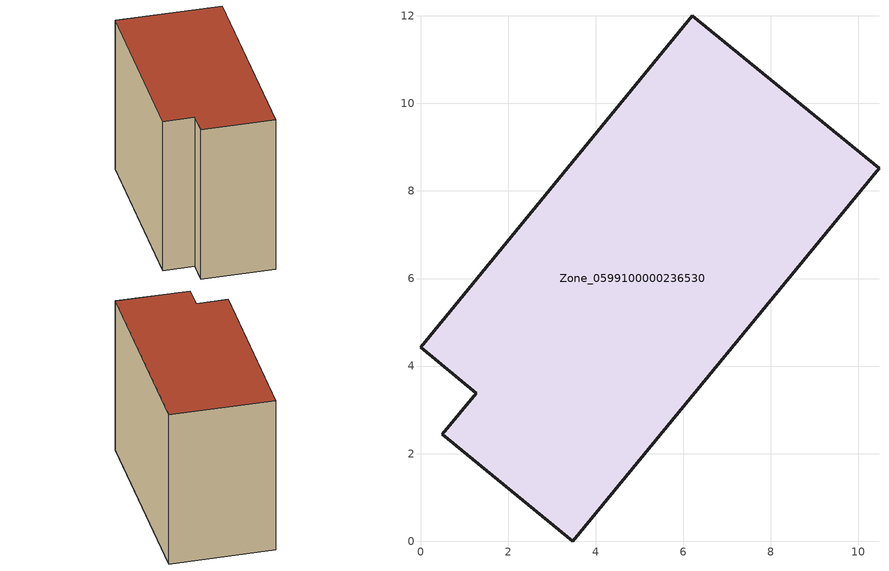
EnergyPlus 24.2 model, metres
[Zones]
Zone_0599100000236530
 floor ground (C_G): 0.5,2.44 1.27,3.38 0,4.43 6.21,12 10.47,8.52 3.48,0 z0
 wall outside (C_F): 1.27,3.38 0.5,2.44 3.48,0 10.47,8.52 6.21,12 0,4.43 1.27,3.38 z0:8.8
 roof outside (C_R): 6.21,12 0,4.43 1.27,3.38 0.5,2.44 3.48,0 10.47,8.52 z8.8
[BUILDING]
Pand.0599100000236530: North Axis=0; Terrain=City; Loads Convergence Tolerance Value=0.04; Temperature Convergence Tolerance Value=0.4; Solar Distribution=FullExterior; Maximum Number of Warmup Days=25; Minimum Number of Warmup Days=1
[Site:Location]
Rotterdam.The.Hague.AP_ZH_NLD Design_Conditions: Latitude=51.96; Longitude=4.45; Time Zone=1; Elevation=-4.5
[SITE:GROUNDTEMPERATURE:BUILDINGSURFACE]
18, 18, 18, 18, 18, 18, 18, 18, 18, 18, 18, 18
[MATERIAL] Thermal Absorptance=0.9; Solar Absorptance=0.7; Visible Absorptance=0.7
Name | Roughness | Thickness | Conductivity | Density | Specific Heat
G.TI.1946 | MediumSmooth | 0.15 | 1 | 540 | 1210
F.TI.1946 | Rough | 0.3 | 0.857143 | 1920 | 840
R.TI.1946 | MediumRough | 0.2 | 0.1 | 1500 | 1000
[CONSTRUCTION]
C_G: G.TI.1946
C_F: F.TI.1946
C_R: R.TI.1946
[ZONE]
Zone_0599100000236530: Type=1; Multiplier=1; Ceiling Height=Autocalculate; Volume=Autocalculate; Floor Area=autocalculate; Part of Total Floor Area=Yes
[ZONEINFILTRATION:DESIGNFLOWRATE]
Infil_Zone_0599100000236530: Zone or ZoneList or Space or SpaceList=Zone_0599100000236530; Schedule=AlwaysOn; Design Flow Rate Calculation Method=Flow/Area; Flow Rate per Floor Area=0.003; Constant Term Coefficient=1; Temperature Term Coefficient=0; Velocity Term Coefficient=0; Velocity Squared Term Coefficient=0
[HVACTEMPLATE:ZONE:IDEALLOADSAIRSYSTEM]
Zone_0599100000236530: Maximum Heating Supply Air Temperature=50; Minimum Cooling Supply Air Temperature=13; Maximum Heating Supply Air Humidity Ratio=0.0156; Minimum Cooling Supply Air Humidity Ratio=0.0077; Heating Limit=NoLimit; Cooling Limit=NoLimit; Dehumidification Control Type=ConstantSensibleHeatRatio; Cooling Sensible Heat Ratio=0.7; Dehumidification Setpoint=60; Humidification Control Type=None; Humidification Setpoint=30; Outdoor Air Method=None; Outdoor Air Flow Rate per Person=0.00944; Outdoor Air Flow Rate per Zone Floor Area=0; Outdoor Air Flow Rate per Zone=0; Demand Controlled Ventilation Type=None; Outdoor Air Economizer Type=NoEconomizer; Heat Recovery Type=None; Sensible Heat Recovery Effectiveness=0.7; Latent Heat Recovery Effectiveness=0.65
[ZONECONTROL:THERMOSTAT]
ThermostatControl_Zone_0599100000236530: Zone or ZoneList=Zone_0599100000236530; Control Type Schedule=DualSetpointControlType; Control 1=Thermostat_Zone_0599100000236530; Temperature Difference Between Cutout And Setpoint=0
[THERMOSTATSETPOINT:DUALSETPOINT]
Thermostat_Zone_0599100000236530: Heating Setpoint Temperature Schedule=HeatingSetpoint_Zone_0599100000236530; Cooling Setpoint Temperature Schedule=CoolingSetpoint_Zone_0599100000236530
[SCHEDULE:COMPACT]
HeatingSetpoint_Zone_0599100000236530: Through: 12/31, For: AllDays, Until: 24:00, 21
CoolingSetpoint_Zone_0599100000236530: Through: 12/31, For: AllDays, Until: 24:00, 24
DualSetpointControlType: Through: 12/31, For: AllDays, Until: 24:00, 4
AlwaysOn: Through: 12/31, For: AllDays, Until: 24:00, 1
